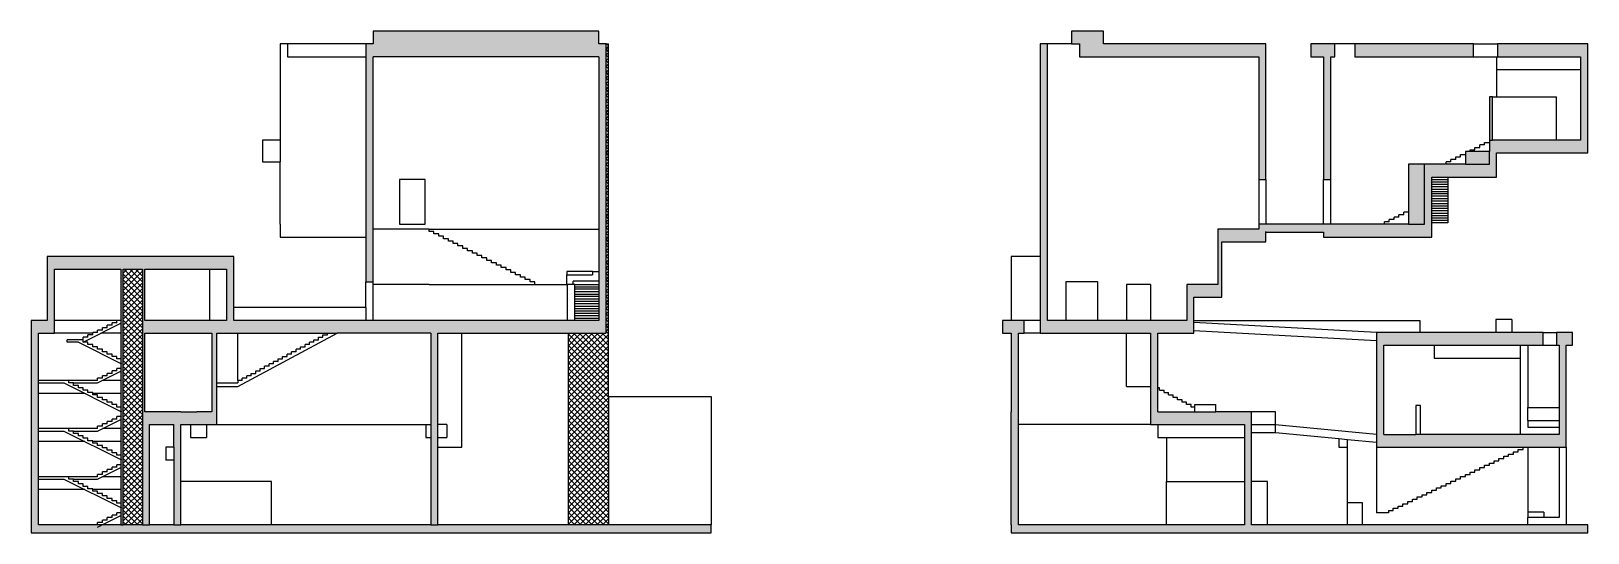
# Model space of a CAD drawing. Header units: millimetres. Extents: x -13262 to 83939, y -14011 to 17289.
import ezdxf

# ---------------------------------------------------------------- set-up
doc = ezdxf.new("R2010")
doc.units = ezdxf.units.MM
doc.layers.add('SectionCutEdges', color=7, linetype='Continuous')
doc.layers.add('엘리베이터', color=106, linetype='Continuous')

msp = doc.modelspace()

# ---------------------------------------------------------------- hatches: boundary and pattern name
h = msp.add_hatch(color=256)
h.dxf.hatch_style = 1
h.paths.add_polyline_path([(22638, 16489), (22188, 16489), (22188, 17289), (8088, 17289), (8088, 16489), (7638, 16489), (7638, 15689), (7638, 5239), (7638, 5089), (7638, 4439), (7638, 1639), (8088, 1639), (8088, 4789), (8088, 4939), (8088, 15689), (22188, 15689), (22188, 4939), (22188, 2289), (22188, 1689), (22188, 1489), (22188, 1339), (22188, 1189), (22188, 1039), (22188, 889), (22188, 739), (22188, 589), (22188, 439), (22188, 289), (22188, 139), (22188, -11), (22188, -161), (22188, -311), (22188, -461), (22188, -611), (22188, -761), (20688, -761), (20238, -761), (12138, -761), (11688, -761), (8088, -761), (7638, -761), (-612, -761), (-612, 39), (-612, 3239), (-1062, 3239), (-11812, 3239), (-12262, 3239), (-12262, -761), (-12812, -761), (-13262, -761), (-13262, -13511), (-13262, -14011), (29188, -14011), (29188, -13511), (22788, -13511), (20286, -13511), (12138, -13511), (11688, -13511), (1738, -13511), (-3912, -13511), (-4362, -13511), (-5862, -13511), (-6162, -13511), (-6312, -13511), (-6362, -13511), (-7462, -13511), (-7512, -13511), (-7662, -13511), (-8812, -13511), (-9112, -13511), (-12812, -13511), (-12812, -11311), (-12812, -10661), (-12812, -10511), (-12812, -8311), (-12812, -7661), (-12812, -7511), (-12812, -5311), (-12812, -4661), (-12812, -4511), (-12812, -1561), (-11812, -1561), (-11812, -761), (-11812, 2439), (-7662, 2439), (-7662, -761), (-7662, -911), (-7662, -1561), (-7662, -3161), (-7662, -3311), (-7662, -3761), (-7662, -3911), (-7662, -4511), (-7662, -5311), (-7662, -6161), (-7662, -6311), (-7662, -6761), (-7662, -6911), (-7662, -7511), (-7662, -8311), (-7662, -9161), (-7662, -9311), (-7662, -9761), (-7662, -9911), (-7662, -10511), (-7662, -11311), (-7662, -12161), (-7662, -12311), (-7662, -12761), (-7662, -12911), (-7662, -13511), (-7512, -13511), (-7512, 2439), (-7462, 2439), (-6362, 2439), (-6312, 2439), (-6312, -761), (-6312, -1561), (-6312, -6461), (-6312, -6611), (-6312, -7261), (-6312, -13511), (-6162, -13511), (-5862, -13511), (-5862, -7261), (-4362, -7261), (-4362, -8671), (-4362, -9471), (-4362, -13511), (-3912, -13511), (-3912, -10811), (-3912, -7261), (-3312, -7261), (-2312, -7261), (-1674, -7261), (-1674, -6611), (-1674, -6461), (-1674, -4961), (-1674, -4886), (-1674, -4661), (-1674, -1561), (-362, -1561), (5238, -1561), (5844, -1561), (11688, -1561), (11688, -6461), (11688, -6611), (11688, -7261), (11688, -8061), (11688, -10911), (11688, -13511), (12138, -13511), (12138, -10911), (12138, -8671), (12138, -8061), (12138, -7261), (12138, -6461), (12138, -1561), (13638, -1561), (20286, -1561), (22638, -1561), (22638, -911), (22638, -761)])
h.paths.add_polyline_path([(-1062, 2439), (-1062, -761), (-2124, -761), (-6162, -761), (-6162, 2439), (-2124, 2439)], flags=16)
h.paths.add_polyline_path([(-1974, -1561), (-1974, -6461), (-2912, -6461), (-3912, -6461), (-4362, -6461), (-6162, -6461), (-6162, -1561)], flags=17)
h = msp.add_hatch(color=256)
h.dxf.hatch_style = 1
h.paths.add_polyline_path([(62939, -6461), (62489, -6461), (60719, -6461), (59407, -6461), (57089, -6461), (57089, -5111), (57089, -4961), (57089, -1561), (59339, -1561), (59339, -1385), (59339, -911), (59339, -885), (59339, -761), (59339, 689), (61089, 689), (61089, 1339), (61089, 1489), (61089, 4139), (63839, 4139), (63839, 4739), (67439, 4739), (67439, 4439), (74189, 4439), (74189, 5089), (74189, 5239), (74189, 5339), (74189, 5489), (74189, 5639), (74189, 5789), (74189, 5939), (74189, 6089), (74189, 6239), (74189, 6389), (74189, 6539), (74189, 6689), (74189, 6839), (74189, 6989), (74189, 7139), (74189, 7289), (74189, 7439), (74189, 7589), (74189, 7739), (74189, 7889), (74189, 8039), (74189, 8189), (75189, 8189), (78239, 8189), (78239, 8839), (78239, 8989), (78239, 9689), (83939, 9689), (83939, 10339), (83939, 10489), (83939, 16489), (83489, 16489), (78289, 16489), (78289, 15689), (83489, 15689), (83489, 14889), (83489, 10489), (81989, 10489), (78239, 10489), (77989, 10489), (77789, 10489), (77789, 10339), (77789, 9789), (77789, 8989), (76289, 8989), (75089, 8989), (74189, 8989), (73739, 8989), (73739, 5239), (72739, 5239), (71239, 5239), (67439, 5239), (63839, 5239), (63389, 5239), (63389, 4939), (60839, 4939), (60839, 4789), (60839, 1489), (59339, 1489), (58889, 1489), (58889, -761), (57089, -761), (56639, -761), (55139, -761), (53339, -761), (51339, -761), (50189, -761), (50189, 16489), (49739, 16489), (49739, 3239), (49739, -761), (49739, -1561), (55139, -1561), (56639, -1561), (56639, -4886), (56639, -4961), (56639, -6461), (56639, -6611), (56639, -7261), (57089, -7261), (62489, -7261), (62489, -8061), (62489, -10811), (62489, -13511), (57639, -13511), (48389, -13511), (48389, -11211), (48389, -7261), (48389, -6611), (48389, -6461), (48389, -1561), (48739, -1561), (48739, -761), (48389, -761), (47939, -761), (47389, -761), (47389, -1561), (47939, -1561), (47939, -6461), (47939, -13511), (47939, -14011), (83939, -14011), (83939, -13511), (82589, -13511), (80189, -13511), (69839, -13511), (69389, -13511), (68939, -13511), (63939, -13511), (62939, -13511), (62939, -10811), (62939, -7781), (62939, -7281)])
h.paths.add_polyline_path([(63839, 16489), (63389, 16489), (53692, 16489), (53692, 17289), (51692, 17289), (51692, 16489), (52189, 16489), (52189, 15689), (63389, 15689), (63389, 8039), (63839, 8039)])
h.paths.add_polyline_path([(68139, 16489), (67889, 16489), (67439, 16489), (66639, 16489), (66639, 15689), (67439, 15689), (67439, 8039), (67889, 8039), (67889, 15689), (68139, 15689)])
h.paths.add_polyline_path([(76789, 16489), (69389, 16489), (69389, 15689), (76789, 15689)])
h = msp.add_hatch(color=256)
h.dxf.hatch_style = 1
h.paths.add_polyline_path([(73739, 8989), (72739, 8989), (72739, 6139), (72739, 5989), (72739, 5239), (73739, 5239)])
h.paths.add_polyline_path([(77989, 13189), (77789, 13189), (77789, 10489), (77989, 10489)])
h = msp.add_hatch(color=256)
h.dxf.hatch_style = 1
h.paths.add_polyline_path([(77789, 9789), (76589, 9789), (76289, 9789), (76289, 9589), (76289, 8989), (77789, 8989)])
h = msp.add_hatch(color=256)
h.dxf.hatch_style = 1
h.paths.add_polyline_path([(81139, -1511), (79189, -1511), (78189, -1511), (73439, -1511), (71189, -1511), (70739, -1511), (70739, -2011), (70739, -4471), (70739, -7871), (70739, -8021), (70739, -8371), (70739, -8671), (79889, -8671), (80189, -8671), (82139, -8671), (82589, -8671), (82589, -8021), (82589, -7871), (82589, -2311), (82989, -2311), (82989, -1511), (82589, -1511), (82139, -1511), (81989, -1511), (81989, -2311), (82139, -2311), (82139, -6201), (82139, -7001), (82139, -7421), (82139, -7871), (79739, -7871), (73489, -7871), (73189, -7871), (71189, -7871), (71189, -4471), (71189, -2311), (74339, -2311), (79739, -2311), (80189, -2311), (81139, -2311)])
at = {"layer": '엘리베이터'}
h = msp.add_hatch(dxfattribs=at)
h.set_pattern_fill('ANSI37', color=256, scale=80)
h.paths.add_polyline_path([(-6312, 2439), (-6362, 2439), (-7462, 2439), (-7512, 2439), (-7512, -13511), (-7462, -13511), (-6362, -13511), (-6312, -13511), (-6312, -7261), (-6312, -6611), (-6312, -6461), (-6312, -1561), (-6312, -761)])
h.paths.add_polyline_path([(22788, 16489), (22638, 16489), (22638, -761), (22638, -911), (22638, -1561), (20286, -1561), (20286, -13511), (22788, -13511), (22788, -5511)])

# ---------------------------------------------------------------- linework, layer by layer
for p, q in [((2286, 16489), (2286, 10489)), ((2736, 16489), (2286, 16489)), ((2736, 16489), (2736, 15689)), ((7638, 16489), (2736, 16489)), ((2736, 15689), (7638, 15689)), ((22638, 16489), (22788, 16489)), ((22788, -5511), (22788, 16489)), ((51692, 16489), (50189, 16489)), ((69389, 16489), (68139, 16489)), ((76789, 16489), (78289, 16489)), ((76789, 15689), (78239, 15689)), ((78239, 15689), (78239, 14889)), ((78239, 15689), (78289, 15689)), ((78239, 14889), (83489, 14889)), ((78239, 14889), (78239, 13189)), ((77989, 13189), (78239, 13189)), ((78239, 13189), (81989, 13189)), ((81989, 10489), (81989, 13189)), ((2286, 10489), (1186, 10489)), ((1186, 10489), (1186, 9139)), ((2286, 10489), (2286, 9139)), ((76589, 9789), (76589, 9889)), ((76589, 9889), (76889, 9889)), ((76889, 10039), (77189, 10039)), ((76889, 9889), (76889, 10039)), ((77189, 10039), (77189, 10189)), ((77489, 10189), (77189, 10189)), ((77489, 10189), (77489, 10339)), ((77489, 10339), (77789, 10339)), ((1186, 9139), (2286, 9139)), ((2286, 5239), (2286, 9139)), ((75389, 9139), (75089, 9139)), ((75089, 8989), (75089, 9139)), ((75389, 9139), (75389, 9289)), ((75689, 9289), (75389, 9289)), ((75689, 9289), (75689, 9439)), ((75689, 9439), (75989, 9439)), ((75989, 9589), (76289, 9589)), ((75989, 9439), (75989, 9589)), ((9736, 8039), (9736, 5239)), ((11336, 8039), (9736, 8039)), ((11336, 5239), (11336, 8039)), ((63389, 8039), (63389, 5239)), ((63839, 8039), (63839, 5239)), ((67439, 5239), (67439, 8039)), ((67889, 5239), (67889, 8039)), ((74189, 8039), (75189, 8039)), ((74189, 7889), (75189, 7889)), ((75189, 8189), (75189, 8039)), ((75189, 8039), (75189, 7889)), ((75189, 7889), (75189, 7739)), ((74189, 7739), (75189, 7739)), ((74189, 7589), (75189, 7589)), ((74189, 7439), (75189, 7439)), ((74189, 7289), (75189, 7289)), ((75189, 7139), (74189, 7139)), ((75189, 6989), (74189, 6989)), ((74189, 6839), (75189, 6839)), ((75189, 7739), (75189, 7589)), ((75189, 7589), (75189, 7439)), ((75189, 7439), (75189, 7289)), ((75189, 7289), (75189, 7139)), ((75189, 7139), (75189, 6989)), ((75189, 6989), (75189, 6839)), ((75189, 6839), (75189, 6689)), ((72439, 5839), (72139, 5839)), ((72139, 5689), (72139, 5839)), ((72439, 5839), (72439, 5989)), ((72739, 5989), (72439, 5989)), ((75189, 6689), (74189, 6689)), ((74189, 6539), (75189, 6539)), ((74189, 6389), (75189, 6389)), ((74189, 6239), (75189, 6239)), ((75189, 6089), (74189, 6089)), ((74189, 5939), (75189, 5939)), ((75189, 6689), (75189, 6539)), ((75189, 6539), (75189, 6389)), ((75189, 6389), (75189, 6239)), ((75189, 6239), (75189, 6089)), ((75189, 6089), (75189, 5939)), ((75189, 5939), (75189, 5789)), ((2286, 5239), (2286, 5089)), ((2286, 5089), (2286, 4439)), ((11588, 4939), (8088, 4939)), ((9736, 5239), (11336, 5239)), ((11588, 4789), (11588, 4939)), ((11588, 4939), (22188, 4939)), ((71239, 5239), (71239, 5389)), ((71539, 5389), (71239, 5389)), ((71539, 5389), (71539, 5539)), ((71839, 5539), (71539, 5539)), ((72139, 5689), (71839, 5689)), ((71839, 5539), (71839, 5689)), ((74189, 5789), (75189, 5789)), ((74189, 5639), (75189, 5639)), ((74189, 5489), (75189, 5489)), ((75189, 5339), (74189, 5339)), ((75189, 5789), (75189, 5639)), ((75189, 5639), (75189, 5489)), ((75189, 5489), (75189, 5339)), ((2286, 4439), (7638, 4439)), ((11888, 4789), (11588, 4789)), ((11888, 4639), (11888, 4789)), ((12188, 4639), (11888, 4639)), ((12188, 4489), (12188, 4639)), ((12488, 4489), (12188, 4489)), ((12488, 4339), (12488, 4489)), ((12788, 4339), (12488, 4339)), ((12788, 4189), (12788, 4339)), ((13088, 4189), (12788, 4189)), ((13088, 4039), (13088, 4189)), ((13388, 4039), (13088, 4039)), ((13388, 3889), (13388, 4039)), ((13688, 3889), (13388, 3889)), ((13688, 3739), (13688, 3889)), ((13988, 3739), (13688, 3739)), ((13988, 3589), (13988, 3739)), ((14288, 3589), (13988, 3589)), ((14288, 3439), (14288, 3589)), ((14588, 3439), (14288, 3439)), ((14588, 3289), (14588, 3439)), ((14888, 3289), (14588, 3289)), ((14888, 3139), (14888, 3289)), ((15188, 3139), (14888, 3139)), ((15188, 2989), (15188, 3139)), ((15488, 2989), (15188, 2989)), ((15488, 2839), (15488, 2989)), ((47939, 3239), (47939, -761)), ((49739, 3239), (47939, 3239)), ((-2124, 2439), (-2124, -761)), ((15788, 2839), (15488, 2839)), ((15788, 2689), (15788, 2839)), ((16088, 2689), (15788, 2689)), ((16088, 2539), (16088, 2689)), ((16388, 2539), (16088, 2539)), ((16388, 2389), (16388, 2539)), ((16688, 2389), (16388, 2389)), ((16688, 2239), (16688, 2389)), ((16988, 2239), (16688, 2239)), ((16988, 2089), (16988, 2239)), ((17288, 2089), (16988, 2089)), ((17288, 1939), (17288, 2089)), ((20188, 2289), (20188, 2089)), ((21788, 2289), (20188, 2289)), ((20188, 2089), (21788, 2089)), ((20188, 1489), (20188, 2089)), ((21788, 2289), (21788, 2089)), ((21788, 2289), (22188, 2289)), ((7638, 39), (7638, 1639)), ((11588, 1489), (8088, 1489)), ((11588, 1489), (18188, 1489)), ((17588, 1939), (17288, 1939)), ((17588, 1789), (17588, 1939)), ((17888, 1789), (17588, 1789)), ((17888, 1639), (17888, 1789)), ((18188, 1639), (17888, 1639)), ((18188, 1489), (18188, 1639)), ((18188, 1489), (20188, 1489)), ((20188, 1489), (20238, 1489)), ((20238, -761), (20238, 1489)), ((20588, 1489), (20238, 1489)), ((22188, 1689), (20588, 1689)), ((20588, 1489), (20588, 1689)), ((20688, 1489), (20588, 1489)), ((20688, 1489), (22188, 1489)), ((20688, 1339), (20688, 1489)), ((20688, 1189), (20688, 1339)), ((20688, 1339), (22188, 1339)), ((22188, 1189), (20688, 1189)), ((20688, 1039), (20688, 1189)), ((20688, 889), (20688, 1039)), ((20688, 1039), (22188, 1039)), ((51339, 1639), (51339, -761)), ((53339, 1639), (51339, 1639)), ((53339, -761), (53339, 1639)), ((55139, 1489), (55139, -761)), ((56639, 1489), (55139, 1489)), ((56639, 1489), (56639, -761)), ((7638, 39), (-612, 39)), ((7638, 39), (7638, -761)), ((20688, 889), (22188, 889)), ((20688, 739), (20688, 889)), ((20688, 589), (20688, 739)), ((22188, 739), (20688, 739)), ((20688, 439), (20688, 589)), ((20688, 589), (22188, 589)), ((20688, 439), (22188, 439)), ((20688, 289), (20688, 439)), ((20688, 289), (22188, 289)), ((20688, 139), (20688, 289)), ((20688, 139), (22188, 139)), ((20688, -11), (20688, 139)), ((-7912, -761), (-11812, -761)), ((-10012, -2111), (-7612, -911)), ((-7912, -911), (-8212, -911)), ((-8212, -1061), (-8212, -911)), ((-7662, -761), (-7912, -761)), ((-7912, -911), (-7912, -761)), ((20688, -11), (22188, -11)), ((20688, -161), (20688, -11)), ((20688, -161), (22188, -161)), ((20688, -311), (20688, -161)), ((20688, -311), (22188, -311)), ((20688, -461), (20688, -311)), ((20688, -461), (22188, -461)), ((20688, -611), (20688, -461)), ((20688, -611), (22188, -611)), ((20688, -761), (20688, -611)), ((49739, -761), (48739, -761)), ((59339, -761), (73439, -761)), ((70739, -1511), (59339, -885)), ((73439, -761), (73439, -1511)), ((79189, -711), (78189, -711)), ((78189, -711), (78189, -1511)), ((79189, -711), (79189, -1511)), ((-9412, -1561), (-11812, -1561)), ((-9712, -1811), (-10012, -1811)), ((-10012, -1961), (-10012, -1811)), ((-9412, -1661), (-9712, -1661)), ((-9712, -1811), (-9712, -1661)), ((-9112, -1511), (-9412, -1511)), ((-9412, -1561), (-9412, -1511)), ((-9412, -1661), (-9412, -1561)), ((-8812, -1361), (-9112, -1361)), ((-9112, -1511), (-9112, -1361)), ((-7662, -1561), (-8912, -1561)), ((-8512, -1211), (-8812, -1211)), ((-8812, -1361), (-8812, -1211)), ((-8212, -1061), (-8512, -1061)), ((-8512, -1211), (-8512, -1061)), ((-362, -4886), (5844, -1561)), ((-362, -4511), (-362, -1561)), ((4678, -1811), (4958, -1811)), ((4678, -1961), (4678, -1811)), ((4958, -1811), (4958, -1661)), ((4958, -1661), (5238, -1661)), ((5238, -1661), (5238, -1561)), ((13638, -7871), (13638, -1561)), ((20286, -13511), (20286, -1561)), ((49739, -1561), (48739, -1561)), ((55139, -4886), (55139, -1561)), ((59339, -1385), (70739, -2011)), ((81139, -1511), (81989, -1511)), ((-10012, -1961), (-11013, -1961)), ((-11013, -2111), (-11013, -1961)), ((-10312, -2111), (-11013, -2111)), ((-10312, -2111), (-7612, -3461)), ((-10012, -2111), (-10012, -1961)), ((-9712, -2111), (-10012, -2111)), ((-9712, -2261), (-9712, -2111)), ((-9412, -2261), (-9712, -2261)), ((-9412, -2411), (-9412, -2261)), ((-9112, -2411), (-9412, -2411)), ((-9112, -2561), (-9112, -2411)), ((-8812, -2561), (-9112, -2561)), ((-8812, -2711), (-8812, -2561)), ((-8512, -2711), (-8812, -2711)), ((-8512, -2861), (-8512, -2711)), ((-8212, -2861), (-8512, -2861)), ((-8212, -3011), (-8212, -2861)), ((2998, -2861), (2718, -2861)), ((2718, -3011), (2718, -2861)), ((3278, -2711), (2998, -2711)), ((2998, -2861), (2998, -2711)), ((3558, -2561), (3278, -2561)), ((3278, -2711), (3278, -2561)), ((3558, -2561), (3558, -2411)), ((3558, -2411), (3838, -2411)), ((3838, -2411), (3838, -2261)), ((4118, -2261), (3838, -2261)), ((4118, -2261), (4118, -2111)), ((4398, -2111), (4118, -2111)), ((4398, -1961), (4678, -1961)), ((4398, -2111), (4398, -1961)), ((74339, -2311), (74339, -3111)), ((79739, -3111), (79739, -2311)), ((80189, -2311), (80189, -6201)), ((81139, -2311), (81989, -2311)), ((-7912, -3011), (-8212, -3011)), ((-7912, -3161), (-7912, -3011)), ((-7662, -3161), (-7912, -3161)), ((-7662, -3761), (-7912, -3761)), ((-7912, -3911), (-7912, -3761)), ((1038, -3761), (1318, -3761)), ((1038, -3911), (1038, -3761)), ((1318, -3761), (1318, -3611)), ((1598, -3611), (1318, -3611)), ((1598, -3611), (1598, -3461)), ((1878, -3461), (1598, -3461)), ((2158, -3311), (1878, -3311)), ((1878, -3461), (1878, -3311)), ((2158, -3161), (2438, -3161)), ((2158, -3311), (2158, -3161)), ((2438, -3161), (2438, -3011)), ((2438, -3011), (2718, -3011)), ((74339, -3111), (79739, -3111)), ((79739, -7871), (79739, -3111)), ((-10912, -4511), (-12812, -4511)), ((-12812, -4661), (-11212, -4661)), ((-11212, -4661), (-7612, -6461)), ((-9112, -4511), (-10912, -4511)), ((-10912, -4661), (-10912, -4511)), ((-10612, -4661), (-10912, -4661)), ((-10612, -4811), (-10612, -4661)), ((-10612, -4661), (-9112, -4661)), ((-10312, -4811), (-10612, -4811)), ((-10312, -4961), (-10312, -4811)), ((-9112, -4661), (-7612, -3911)), ((-8812, -4361), (-9112, -4361)), ((-9112, -4511), (-9112, -4361)), ((-8512, -4211), (-8812, -4211)), ((-8812, -4361), (-8812, -4211)), ((-7662, -4511), (-8812, -4511)), ((-8212, -4061), (-8512, -4061)), ((-8512, -4211), (-8512, -4061)), ((-7912, -3911), (-8212, -3911)), ((-8212, -4061), (-8212, -3911)), ((-1674, -4661), (-362, -4661)), ((-362, -4511), (-362, -4661)), ((-82, -4511), (-362, -4511)), ((-82, -4511), (-82, -4361)), ((198, -4361), (-82, -4361)), ((198, -4361), (198, -4211)), ((478, -4211), (198, -4211)), ((478, -4211), (478, -4061)), ((478, -4061), (758, -4061)), ((758, -4061), (758, -3911)), ((758, -3911), (1038, -3911)), ((-9912, -5311), (-12812, -5311)), ((-10012, -4961), (-10312, -4961)), ((-10012, -5111), (-10012, -4961)), ((-9712, -5111), (-10012, -5111)), ((-9712, -5261), (-9712, -5111)), ((-9412, -5261), (-9712, -5261)), ((-9412, -5311), (-9412, -5261)), ((-7662, -5311), (-9412, -5311)), ((-9412, -5411), (-9412, -5311)), ((-9112, -5411), (-9412, -5411)), ((-9112, -5561), (-9112, -5411)), ((-8812, -5561), (-9112, -5561)), ((-8812, -5711), (-8812, -5561)), ((-8512, -5711), (-8812, -5711)), ((-8512, -5861), (-8512, -5711)), ((-1674, -4886), (-362, -4886)), ((22788, -5511), (22788, -13511)), ((22788, -5511), (29188, -5511)), ((29188, -5511), (29188, -13511)), ((55139, -4886), (56639, -4886)), ((57199, -4961), (57089, -4961)), ((57199, -5111), (57199, -4961)), ((57199, -5111), (57479, -5111)), ((57479, -5261), (57479, -5111)), ((57479, -5261), (57759, -5261)), ((57759, -5411), (57759, -5261)), ((57759, -5411), (58039, -5411)), ((58039, -5561), (58039, -5411)), ((58319, -5561), (58039, -5561)), ((58319, -5711), (58319, -5561)), ((58599, -5711), (58319, -5711)), ((58599, -5861), (58599, -5711)), ((-8212, -5861), (-8512, -5861)), ((-8212, -6011), (-8212, -5861)), ((-7912, -6011), (-8212, -6011)), ((-7912, -6161), (-7912, -6011)), ((-7662, -6161), (-7912, -6161)), ((-7662, -6761), (-7912, -6761)), ((-7912, -6911), (-7912, -6761)), ((57089, -6461), (59407, -6461)), ((58879, -5861), (58599, -5861)), ((58879, -6011), (58879, -5861)), ((59159, -6011), (58879, -6011)), ((59159, -6161), (59159, -6011)), ((59407, -6161), (59159, -6161)), ((59407, -6011), (60719, -6011)), ((59407, -6161), (59407, -6011)), ((59407, -6461), (59407, -6161)), ((59407, -6461), (60719, -6461)), ((60719, -6461), (60719, -6011)), ((62489, -6461), (60719, -6461)), ((64439, -6461), (62939, -6461)), ((64439, -7281), (64439, -6461)), ((73489, -6071), (73189, -6071)), ((73189, -6071), (73189, -7871)), ((73489, -7871), (73489, -6071)), ((80189, -6201), (82139, -6201)), ((80189, -7001), (80189, -6201)), ((-10912, -7511), (-12812, -7511)), ((-12812, -7661), (-11212, -7661)), ((-11212, -7661), (-7612, -9461)), ((-9112, -7511), (-10912, -7511)), ((-10912, -7661), (-10912, -7511)), ((-10612, -7661), (-10912, -7661)), ((-10612, -7811), (-10612, -7661)), ((-10612, -7661), (-9112, -7661)), ((-9112, -7661), (-7612, -6911)), ((-8812, -7361), (-9112, -7361)), ((-9112, -7511), (-9112, -7361)), ((-8512, -7211), (-8812, -7211)), ((-8812, -7361), (-8812, -7211)), ((-7662, -7511), (-8812, -7511)), ((-8212, -7061), (-8512, -7061)), ((-8512, -7211), (-8512, -7061)), ((-7912, -6911), (-8212, -6911)), ((-8212, -7061), (-8212, -6911)), ((-3312, -7261), (-3312, -8061)), ((-2312, -7261), (-2312, -8061)), ((-1674, -7261), (11388, -7261)), ((11388, -7261), (11388, -8061)), ((11388, -7261), (11688, -7261)), ((12688, -7261), (12138, -7261)), ((12688, -7261), (12688, -7871)), ((56639, -7261), (48389, -7261)), ((57089, -7261), (62489, -7261)), ((57089, -7261), (57089, -8061)), ((64439, -7281), (62939, -7281)), ((64439, -7781), (64439, -7281)), ((70739, -7871), (64439, -7281)), ((80189, -7001), (82139, -7001)), ((80189, -7001), (80189, -7421)), ((80189, -7421), (82139, -7421)), ((-9912, -8311), (-12812, -8311)), ((-10312, -7811), (-10612, -7811)), ((-10312, -7961), (-10312, -7811)), ((-10012, -7961), (-10312, -7961)), ((-10012, -8111), (-10012, -7961)), ((-9712, -8111), (-10012, -8111)), ((-9712, -8261), (-9712, -8111)), ((-9412, -8261), (-9712, -8261)), ((-9412, -8311), (-9412, -8261)), ((-7662, -8311), (-9412, -8311)), ((-9412, -8411), (-9412, -8311)), ((-9112, -8411), (-9412, -8411)), ((-9112, -8561), (-9112, -8411)), ((-8812, -8561), (-9112, -8561)), ((-8812, -8711), (-8812, -8561)), ((-8512, -8711), (-8812, -8711)), ((-8512, -8861), (-8512, -8711)), ((-4362, -8671), (-4862, -8671)), ((-4862, -8671), (-4862, -9471)), ((-3312, -8061), (-2312, -8061)), ((11388, -8061), (11688, -8061)), ((12138, -8061), (12688, -8061)), ((12138, -8671), (13638, -8671)), ((12688, -7871), (12688, -8021)), ((12688, -8021), (12688, -8061)), ((13638, -8021), (13638, -7871)), ((13638, -8671), (13638, -8021)), ((57089, -8061), (57639, -8061)), ((57639, -8061), (62489, -8061)), ((57639, -8061), (57639, -10811)), ((64439, -7781), (62939, -7781)), ((68389, -8151), (64439, -7781)), ((68389, -8151), (68389, -8671)), ((68939, -8203), (68389, -8151)), ((68389, -8671), (68939, -8671)), ((68939, -8671), (68939, -8203)), ((70739, -8371), (68939, -8203)), ((68939, -12110), (68939, -8671)), ((70739, -8671), (70739, -12760)), ((79889, -8812), (79889, -8671)), ((80189, -8671), (80189, -12711)), ((82139, -8671), (82139, -13061)), ((82589, -8671), (82589, -13511)), ((-8212, -8861), (-8512, -8861)), ((-8212, -9011), (-8212, -8861)), ((-7912, -9011), (-8212, -9011)), ((-7912, -9161), (-7912, -9011)), ((-7662, -9161), (-7912, -9161)), ((-4362, -9471), (-4862, -9471)), ((77789, -9799), (77789, -9658)), ((77789, -9658), (78089, -9658)), ((78089, -9658), (78089, -9517)), ((78089, -9517), (78389, -9517)), ((78389, -9376), (78689, -9376)), ((78389, -9517), (78389, -9376)), ((78689, -9376), (78689, -9235)), ((78689, -9235), (78989, -9235)), ((78989, -9094), (79289, -9094)), ((78989, -9235), (78989, -9094)), ((79289, -8953), (79589, -8953)), ((79289, -9094), (79289, -8953)), ((79589, -8953), (79589, -8812)), ((79589, -8812), (79889, -8812)), ((-10912, -10511), (-12812, -10511)), ((-12812, -10661), (-11212, -10661)), ((-11212, -10661), (-7612, -12461)), ((-9112, -10511), (-10912, -10511)), ((-10912, -10661), (-10912, -10511)), ((-10612, -10661), (-10912, -10661)), ((-10612, -10811), (-10612, -10661)), ((-10612, -10661), (-9112, -10661)), ((-9112, -10661), (-7612, -9911)), ((-8812, -10361), (-9112, -10361)), ((-9112, -10511), (-9112, -10361)), ((-8512, -10211), (-8812, -10211)), ((-8812, -10361), (-8812, -10211)), ((-7662, -10511), (-8812, -10511)), ((-8212, -10061), (-8512, -10061)), ((-8512, -10211), (-8512, -10061)), ((-7912, -9911), (-8212, -9911)), ((-8212, -10061), (-8212, -9911)), ((-7662, -9761), (-7912, -9761)), ((-7912, -9911), (-7912, -9761)), ((75689, -10786), (75689, -10645)), ((75689, -10645), (75989, -10645)), ((75989, -10504), (76289, -10504)), ((75989, -10645), (75989, -10504)), ((76289, -10504), (76289, -10363)), ((76289, -10363), (76589, -10363)), ((76589, -10222), (76889, -10222)), ((76589, -10363), (76589, -10222)), ((76889, -10081), (77189, -10081)), ((76889, -10222), (76889, -10081)), ((77189, -9940), (77489, -9940)), ((77189, -10081), (77189, -9940)), ((77489, -9799), (77789, -9799)), ((77489, -9940), (77489, -9799)), ((-9912, -11311), (-12812, -11311)), ((-10312, -10811), (-10612, -10811)), ((-10312, -10961), (-10312, -10811)), ((-10012, -10961), (-10312, -10961)), ((-10012, -11111), (-10012, -10961)), ((-9712, -11111), (-10012, -11111)), ((-9712, -11261), (-9712, -11111)), ((-9412, -11261), (-9712, -11261)), ((-9412, -11311), (-9412, -11261)), ((-7662, -11311), (-9412, -11311)), ((-9412, -11411), (-9412, -11311)), ((-9112, -11411), (-9412, -11411)), ((-9112, -11561), (-9112, -11411)), ((-8812, -11561), (-9112, -11561)), ((-8812, -11711), (-8812, -11561)), ((1738, -10811), (-3912, -10811)), ((1738, -13511), (1738, -10811)), ((57639, -13511), (57639, -10811)), ((57639, -10811), (62489, -10811)), ((63939, -10811), (62939, -10811)), ((63939, -13511), (63939, -10811)), ((73589, -11632), (73889, -11632)), ((73589, -11773), (73589, -11632)), ((73889, -11491), (74189, -11491)), ((73889, -11632), (73889, -11491)), ((74189, -11350), (74489, -11350)), ((74189, -11491), (74189, -11350)), ((74489, -11209), (74789, -11209)), ((74489, -11350), (74489, -11209)), ((74789, -11068), (75089, -11068)), ((74789, -11209), (74789, -11068)), ((75089, -11068), (75089, -10927)), ((75089, -10927), (75389, -10927)), ((75389, -10927), (75389, -10786)), ((75389, -10786), (75689, -10786)), ((-8512, -11711), (-8812, -11711)), ((-8512, -11861), (-8512, -11711)), ((-8212, -11861), (-8512, -11861)), ((-8212, -12011), (-8212, -11861)), ((-7912, -12011), (-8212, -12011)), ((-7912, -12161), (-7912, -12011)), ((-7662, -12161), (-7912, -12161)), ((68939, -13511), (68939, -12110)), ((68939, -12110), (69389, -12110)), ((69389, -12110), (69839, -12110)), ((69839, -12110), (69839, -13511)), ((71489, -12619), (71789, -12619)), ((71489, -12619), (71489, -12760)), ((71789, -12619), (71789, -12478)), ((71789, -12478), (72089, -12478)), ((72089, -12337), (72389, -12337)), ((72089, -12478), (72089, -12337)), ((72389, -12196), (72689, -12196)), ((72389, -12337), (72389, -12196)), ((72689, -12196), (72689, -12055)), ((72689, -12055), (72989, -12055)), ((72989, -11914), (73289, -11914)), ((72989, -12055), (72989, -11914)), ((73289, -11773), (73589, -11773)), ((73289, -11914), (73289, -11773)), ((-9112, -13661), (-7612, -12911)), ((-8812, -13361), (-9112, -13361)), ((-9112, -13511), (-9112, -13361)), ((-8512, -13211), (-8812, -13211)), ((-8812, -13361), (-8812, -13211)), ((-8212, -13061), (-8512, -13061)), ((-8512, -13211), (-8512, -13061)), ((-7912, -12911), (-8212, -12911)), ((-8212, -13061), (-8212, -12911)), ((-7662, -12761), (-7912, -12761)), ((-7912, -12911), (-7912, -12761)), ((71489, -12760), (70739, -12760)), ((81189, -12711), (80189, -12711)), ((80189, -12711), (80189, -13061)), ((80189, -13511), (80189, -13061)), ((81189, -13061), (80189, -13061)), ((81189, -12711), (81189, -13061)), ((82139, -13061), (81189, -13061))]:
    msp.add_line(p, q)
at = {"layer": 'SectionCutEdges'}
for p, q in [((22188, 17289), (8088, 17289)), ((8088, 17289), (8088, 16489)), ((22188, 16489), (22188, 17289)), ((53692, 17289), (51692, 17289)), ((51692, 17289), (51692, 16489)), ((53692, 16489), (53692, 17289)), ((8088, 16489), (7638, 16489)), ((7638, 16489), (7638, 15689)), ((7638, 15689), (7638, 5239)), ((8088, 4939), (8088, 15689)), ((22188, 15689), (8088, 15689)), ((22638, 16489), (22188, 16489)), ((22188, 15689), (22188, 4939)), ((22638, -761), (22638, 16489)), ((50189, 16489), (49739, 16489)), ((49739, 16489), (49739, 3239)), ((50189, -761), (50189, 16489)), ((51692, 16489), (52189, 16489)), ((52189, 16489), (52189, 15689)), ((52189, 15689), (63389, 15689)), ((63389, 16489), (53692, 16489)), ((63839, 16489), (63389, 16489)), ((63389, 15689), (63389, 8039)), ((63839, 8039), (63839, 16489)), ((66639, 16489), (66639, 15689)), ((67439, 16489), (66639, 16489)), ((66639, 15689), (67439, 15689)), ((67889, 16489), (67439, 16489)), ((67439, 15689), (67439, 8039)), ((68139, 16489), (67889, 16489)), ((67889, 8039), (67889, 15689)), ((67889, 15689), (68139, 15689)), ((68139, 15689), (68139, 16489)), ((69389, 16489), (69389, 15689)), ((76789, 16489), (69389, 16489)), ((69389, 15689), (76789, 15689)), ((76789, 15689), (76789, 16489)), ((78289, 16489), (78289, 15689)), ((83489, 16489), (78289, 16489)), ((78289, 15689), (83489, 15689)), ((83939, 16489), (83489, 16489)), ((83489, 15689), (83489, 14889)), ((83939, 10489), (83939, 16489)), ((83489, 14889), (83489, 10489)), ((77989, 13189), (77789, 13189)), ((77789, 13189), (77789, 10489)), ((77989, 10489), (77989, 13189)), ((76289, 9789), (76289, 9589)), ((76589, 9789), (76289, 9789)), ((77789, 9789), (76589, 9789)), ((77789, 10489), (77789, 10339)), ((77789, 10489), (77989, 10489)), ((77789, 10339), (77789, 9789)), ((77789, 8989), (77789, 9789)), ((78239, 10489), (77989, 10489)), ((81989, 10489), (78239, 10489)), ((83489, 10489), (81989, 10489)), ((83939, 10339), (83939, 10489)), ((83939, 9689), (83939, 10339)), ((73739, 8989), (72739, 8989)), ((72739, 8989), (72739, 6139)), ((73739, 5239), (73739, 8989)), ((74189, 8989), (73739, 8989)), ((75089, 8989), (74189, 8989)), ((76289, 8989), (75089, 8989)), ((76289, 9589), (76289, 8989)), ((76289, 8989), (77789, 8989)), ((78239, 9689), (83939, 9689)), ((78239, 8989), (78239, 9689)), ((78239, 8839), (78239, 8989)), ((78239, 8189), (78239, 8839)), ((63389, 8039), (63839, 8039)), ((67439, 8039), (67889, 8039)), ((74189, 8039), (74189, 8189)), ((74189, 8189), (75189, 8189)), ((74189, 7889), (74189, 8039)), ((74189, 7739), (74189, 7889)), ((75189, 8189), (78239, 8189)), ((74189, 7589), (74189, 7739)), ((74189, 7439), (74189, 7589)), ((74189, 7289), (74189, 7439)), ((74189, 7139), (74189, 7289)), ((74189, 6989), (74189, 7139)), ((74189, 6839), (74189, 6989)), ((74189, 6689), (74189, 6839)), ((72739, 6139), (72739, 5989)), ((72739, 5989), (72739, 5239)), ((74189, 6539), (74189, 6689)), ((74189, 6389), (74189, 6539)), ((74189, 6239), (74189, 6389)), ((74189, 6089), (74189, 6239)), ((74189, 5939), (74189, 6089)), ((74189, 5789), (74189, 5939)), ((7638, 5239), (7638, 5089)), ((7638, 5089), (7638, 4439)), ((8088, 4789), (8088, 4939)), ((22188, 4939), (22188, 2289)), ((63389, 4939), (60839, 4939)), ((60839, 4939), (60839, 4789)), ((63839, 5239), (63389, 5239)), ((63389, 5239), (63389, 4939)), ((67439, 5239), (63839, 5239)), ((71239, 5239), (67439, 5239)), ((72739, 5239), (71239, 5239)), ((72739, 5239), (73739, 5239)), ((74189, 5639), (74189, 5789)), ((74189, 5489), (74189, 5639)), ((74189, 5339), (74189, 5489)), ((74189, 5239), (74189, 5339)), ((74189, 5089), (74189, 5239)), ((74189, 4439), (74189, 5089)), ((7638, 4439), (7638, 1639)), ((8088, 1639), (8088, 4789)), ((60839, 4789), (60839, 1489)), ((61089, 4139), (63839, 4139)), ((61089, 1489), (61089, 4139)), ((63839, 4739), (63839, 4789)), ((63839, 4739), (67439, 4739)), ((63839, 4139), (63839, 4739)), ((67439, 4739), (67439, 4439)), ((67439, 4439), (74189, 4439)), ((-12262, 3239), (-12262, -761)), ((-11812, 3239), (-12262, 3239)), ((-1062, 3239), (-11812, 3239)), ((-612, 3239), (-1062, 3239)), ((-612, 39), (-612, 3239)), ((49739, 3239), (49739, -761)), ((-11812, 2439), (-7662, 2439)), ((-11812, -761), (-11812, 2439)), ((-7662, 2439), (-7662, -761)), ((-7512, -13511), (-7512, 2439)), ((-7512, 2439), (-7462, 2439)), ((-7462, 2439), (-6362, 2439)), ((-6362, 2439), (-6312, 2439)), ((-6312, 2439), (-6312, -761)), ((-6162, -761), (-6162, 2439)), ((-6162, 2439), (-2124, 2439)), ((-2124, 2439), (-1062, 2439)), ((-1062, 2439), (-1062, -761)), ((22188, 2289), (22188, 1689)), ((7638, 1639), (8088, 1639)), ((8088, 1489), (8088, 1639)), ((8088, -761), (8088, 1489)), ((22188, 1689), (22188, 1489)), ((22188, 1489), (22188, 1339)), ((22188, 1339), (22188, 1189)), ((22188, 1189), (22188, 1039)), ((22188, 1039), (22188, 889)), ((59339, 1489), (58889, 1489)), ((58889, 1489), (58889, -761)), ((60839, 1489), (59339, 1489)), ((61089, 1339), (61089, 1489)), ((61089, 689), (61089, 1339)), ((-612, -761), (-612, 39)), ((22188, 889), (22188, 739)), ((22188, 739), (22188, 589)), ((22188, 589), (22188, 439)), ((22188, 439), (22188, 289)), ((22188, 289), (22188, 139)), ((22188, 139), (22188, -11)), ((59339, 689), (61089, 689)), ((59339, -761), (59339, 689)), ((-13262, -761), (-13262, -13511)), ((-12812, -761), (-13262, -761)), ((-12262, -761), (-12812, -761)), ((-11812, -1561), (-11812, -761)), ((-7662, -761), (-7662, -911)), ((-7662, -911), (-7662, -1561)), ((-6312, -761), (-6312, -1561)), ((-2124, -761), (-6162, -761)), ((-1062, -761), (-2124, -761)), ((7638, -761), (-612, -761)), ((8088, -761), (7638, -761)), ((11688, -761), (8088, -761)), ((12138, -761), (11688, -761)), ((20238, -761), (12138, -761)), ((20688, -761), (20238, -761)), ((22188, -761), (20688, -761)), ((22188, -11), (22188, -161)), ((22188, -161), (22188, -311)), ((22188, -311), (22188, -461)), ((22188, -461), (22188, -611)), ((22188, -611), (22188, -761)), ((22638, -911), (22638, -761)), ((22638, -1561), (22638, -911)), ((47389, -761), (47389, -1561)), ((47939, -761), (47389, -761)), ((48389, -761), (47939, -761)), ((48739, -761), (48389, -761)), ((48739, -1561), (48739, -761)), ((49739, -761), (49739, -1561)), ((51339, -761), (50189, -761)), ((53339, -761), (51339, -761)), ((55139, -761), (53339, -761)), ((56639, -761), (55139, -761)), ((57089, -761), (56639, -761)), ((58889, -761), (57089, -761)), ((59339, -885), (59339, -761)), ((59339, -911), (59339, -885)), ((59339, -1385), (59339, -911)), ((-12812, -4511), (-12812, -1561)), ((-12812, -1561), (-11812, -1561)), ((-7662, -1561), (-7662, -3161)), ((-6312, -1561), (-6312, -6461)), ((-6162, -6461), (-6162, -1561)), ((-6162, -1561), (-1974, -1561)), ((-1974, -1561), (-1974, -6461)), ((-1674, -4661), (-1674, -1561)), ((-1674, -1561), (-362, -1561)), ((-362, -1561), (5238, -1561)), ((5238, -1561), (5844, -1561)), ((11688, -1561), (5844, -1561)), ((11688, -1561), (11688, -6461)), ((12138, -1561), (13638, -1561)), ((12138, -6461), (12138, -1561)), ((13638, -1561), (20286, -1561)), ((20286, -1561), (22638, -1561)), ((47389, -1561), (47939, -1561)), ((47939, -1561), (47939, -6461)), ((48389, -6461), (48389, -1561)), ((48389, -1561), (48739, -1561)), ((49739, -1561), (55139, -1561)), ((55139, -1561), (56639, -1561)), ((56639, -1561), (56639, -4886)), ((57089, -4961), (57089, -1561)), ((57089, -1561), (59339, -1561)), ((59339, -1561), (59339, -1385)), ((70739, -1511), (70739, -2011)), ((71189, -1511), (70739, -1511)), ((73439, -1511), (71189, -1511)), ((78189, -1511), (73439, -1511)), ((79189, -1511), (78189, -1511)), ((81139, -1511), (79189, -1511)), ((81139, -2311), (81139, -1511)), ((81989, -1511), (81989, -2311)), ((82139, -1511), (81989, -1511)), ((82589, -1511), (82139, -1511)), ((82989, -1511), (82589, -1511)), ((82989, -2311), (82989, -1511)), ((70739, -2011), (70739, -4471)), ((71189, -2311), (74339, -2311)), ((71189, -4471), (71189, -2311)), ((74339, -2311), (79739, -2311)), ((79739, -2311), (80189, -2311)), ((80189, -2311), (81139, -2311)), ((81989, -2311), (82139, -2311)), ((82139, -2311), (82139, -6201)), ((82589, -2311), (82989, -2311)), ((82589, -7871), (82589, -2311)), ((-7662, -3161), (-7662, -3311)), ((-7662, -3311), (-7662, -3761)), ((-7662, -3761), (-7662, -3911)), ((-12812, -4661), (-12812, -4511)), ((-12812, -5311), (-12812, -4661)), ((-7662, -3911), (-7662, -4511)), ((-7662, -4511), (-7662, -5311)), ((-1674, -4886), (-1674, -4661)), ((70739, -4471), (70739, -7871)), ((71189, -7871), (71189, -4471)), ((-12812, -7511), (-12812, -5311)), ((-7662, -5311), (-7662, -6161)), ((-1674, -4961), (-1674, -4886)), ((-1674, -6461), (-1674, -4961)), ((56639, -4886), (56639, -4961)), ((56639, -4961), (56639, -6461)), ((57089, -5111), (57089, -4961)), ((57089, -6461), (57089, -5111)), ((-7662, -6161), (-7662, -6311)), ((-7662, -6311), (-7662, -6761)), ((-7662, -6761), (-7662, -6911)), ((-6312, -6461), (-6312, -6611)), ((-6312, -6611), (-6312, -7261)), ((-4362, -6461), (-6162, -6461)), ((-3912, -6461), (-4362, -6461)), ((-3912, -6461), (-2912, -6461)), ((-1974, -6461), (-2912, -6461)), ((-1674, -6611), (-1674, -6461)), ((-1674, -7261), (-1674, -6611)), ((11688, -6461), (11688, -6611)), ((11688, -6611), (11688, -7261)), ((12138, -7261), (12138, -6461)), ((47939, -13511), (47939, -6461)), ((48389, -6611), (48389, -6461)), ((48389, -7261), (48389, -6611)), ((56639, -6461), (56639, -6611)), ((56639, -6611), (56639, -7261)), ((62939, -6461), (62489, -6461)), ((62939, -7281), (62939, -6461)), ((82139, -6201), (82139, -7001)), ((-12812, -7661), (-12812, -7511)), ((-12812, -8311), (-12812, -7661)), ((-7662, -6911), (-7662, -7511)), ((-7662, -7511), (-7662, -8311)), ((-6312, -7261), (-6312, -13511)), ((-5862, -13511), (-5862, -7261)), ((-5862, -7261), (-4362, -7261)), ((-4362, -8671), (-4362, -7261)), ((-3912, -7261), (-3312, -7261)), ((-3912, -10811), (-3912, -7261)), ((-3312, -7261), (-2312, -7261)), ((-2312, -7261), (-1674, -7261)), ((11688, -7261), (11688, -8061)), ((12138, -8061), (12138, -7261)), ((48389, -11211), (48389, -7261)), ((56639, -7261), (57089, -7261)), ((62489, -7261), (62489, -8061)), ((62939, -7781), (62939, -7281)), ((82139, -7001), (82139, -7421)), ((82139, -7421), (82139, -7871)), ((-12812, -10511), (-12812, -8311)), ((-7662, -8311), (-7662, -9161)), ((-4362, -8671), (-4362, -9471)), ((11688, -8061), (11688, -10911)), ((12138, -8671), (12138, -8061)), ((12138, -10911), (12138, -8671)), ((62489, -8061), (62489, -10811)), ((62939, -10811), (62939, -7781)), ((70739, -7871), (70739, -8021)), ((70739, -8021), (70739, -8371)), ((70739, -8371), (70739, -8671)), ((70739, -8671), (79889, -8671)), ((71189, -7871), (73189, -7871)), ((73489, -7871), (73189, -7871)), ((79739, -7871), (73489, -7871)), ((82139, -7871), (79739, -7871)), ((79889, -8671), (80189, -8671)), ((80189, -8671), (82139, -8671)), ((82139, -8671), (82589, -8671)), ((82589, -8021), (82589, -7871)), ((82589, -8671), (82589, -8021)), ((-7662, -9161), (-7662, -9311)), ((-7662, -9311), (-7662, -9761)), ((-4362, -9471), (-4362, -13511)), ((-12812, -10661), (-12812, -10511)), ((-12812, -11311), (-12812, -10661)), ((-7662, -9761), (-7662, -9911)), ((-7662, -9911), (-7662, -10511)), ((-7662, -10511), (-7662, -11311)), ((-12812, -13511), (-12812, -11311)), ((-7662, -11311), (-7662, -12161)), ((-3912, -13511), (-3912, -10811)), ((11688, -10911), (11688, -13511)), ((12138, -13511), (12138, -10911)), ((48389, -13511), (48389, -11211)), ((62489, -10811), (62489, -13511)), ((62939, -13511), (62939, -10811)), ((-7662, -12161), (-7662, -12311)), ((-7662, -12311), (-7662, -12761)), ((-13262, -13511), (-13262, -14011)), ((-9112, -13511), (-12812, -13511)), ((-8812, -13511), (-9112, -13511)), ((-7662, -13511), (-8812, -13511)), ((-7662, -12761), (-7662, -12911)), ((-7662, -12911), (-7662, -13511)), ((-7662, -13511), (-7512, -13511)), ((-7462, -13511), (-7512, -13511)), ((-6362, -13511), (-7462, -13511)), ((-6312, -13511), (-6362, -13511)), ((-6312, -13511), (-6162, -13511)), ((-6162, -13511), (-5862, -13511)), ((-4362, -13511), (-5862, -13511)), ((-4362, -13511), (-3912, -13511)), ((1738, -13511), (-3912, -13511)), ((11688, -13511), (1738, -13511)), ((11688, -13511), (12138, -13511)), ((20286, -13511), (12138, -13511)), ((22788, -13511), (20286, -13511)), ((29188, -13511), (22788, -13511)), ((29188, -14011), (29188, -13511)), ((47939, -13511), (47939, -14011)), ((57639, -13511), (48389, -13511)), ((62489, -13511), (57639, -13511)), ((63939, -13511), (62939, -13511)), ((68939, -13511), (63939, -13511)), ((69389, -13511), (68939, -13511)), ((69839, -13511), (69389, -13511)), ((80189, -13511), (69839, -13511)), ((82589, -13511), (80189, -13511)), ((83939, -13511), (82589, -13511)), ((83939, -14011), (83939, -13511)), ((-13262, -14011), (29188, -14011)), ((47939, -14011), (83939, -14011))]:
    msp.add_line(p, q, dxfattribs=at)

doc.saveas('drawing.dxf')
